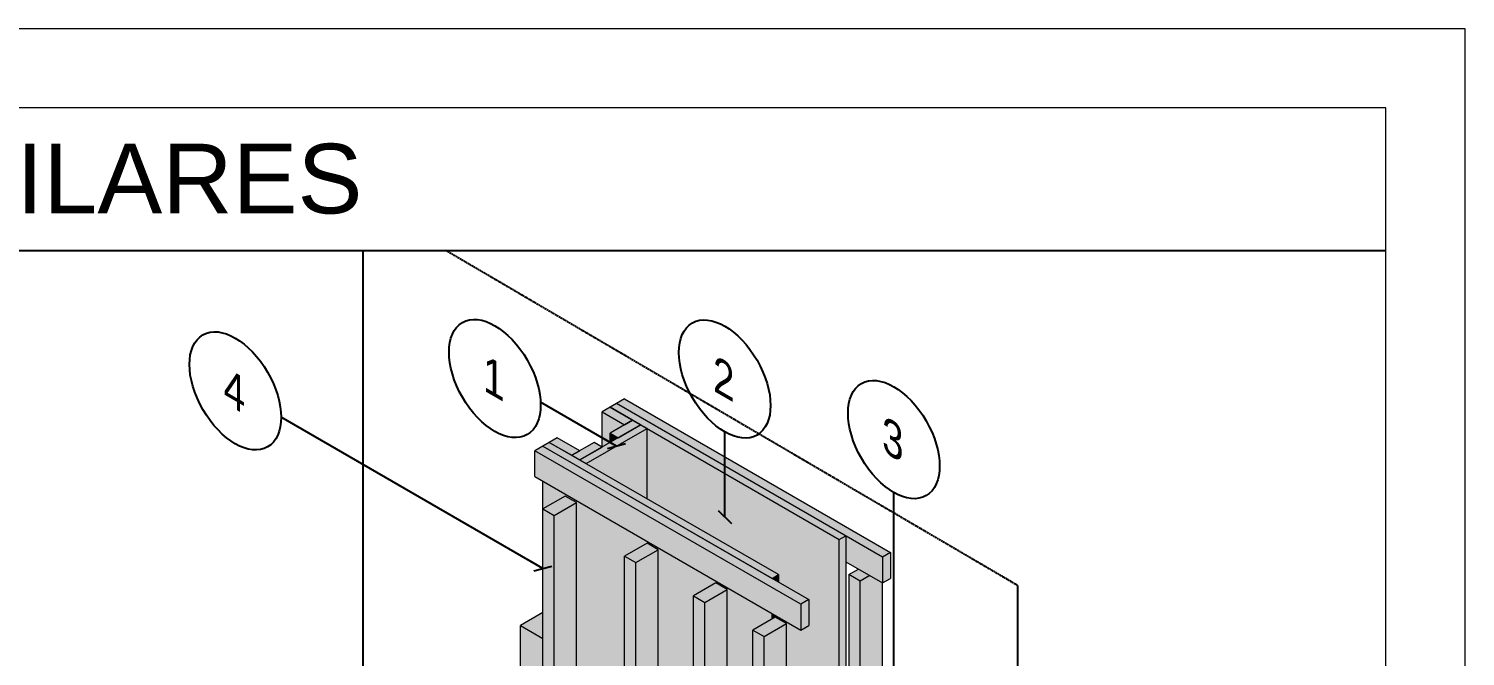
# Model space of a CAD drawing. Extents: x -23436 to 4767, y -3862 to 10024.
# Drawn here: x -14980 to -14436, y 8345 to 8582 of the extents above; entities that cross this region are included whole.
import ezdxf
from ezdxf.enums import TextEntityAlignment as Align

# ---------------------------------------------------------------- set-up
doc = ezdxf.new("R2010")
doc.units = 0
doc.linetypes.add('CABLIN', pattern=[0.35, 0.25, -0.1])
doc.layers.get('0').update_dxf_attribs({"lineweight": 13})
for name, color, linetype in [('3D.', 254, 'Continuous'), ('Hachura', 252, 'CABLIN'), ('MB Folha', 7, 'Continuous'), ('MB Logo', 254, 'Continuous'), ('Reaproveitamento', 252, 'Continuous')]:
    doc.layers.add(name, color=color, linetype=linetype)
for name, color, linetype, lineweight in [('Escora de Viga', 250, 'Continuous', 20), ('FOLHA MB', 7, 'Continuous', 13), ('Madeira', 100, 'Continuous', 13)]:
    doc.layers.add(name, color=color, linetype=linetype, lineweight=lineweight)
doc.styles.add('ARIAL', font='arial.ttf', dxfattribs={"oblique": 15, "height": 25})
doc.styles.add('RICARDO', font='arial.ttf', dxfattribs={"width": 0.8})
doc.styles.add('ROMANS', font='romans.shx')
doc.dimstyles.new('COTA SECAO', dxfattribs={"dimtxt": 7, "dimasz": 5, "dimexe": 3, "dimexo": 3, "dimgap": 2, "dimtad": 3, "dimdec": 1, "dimlfac": 0.5, "dimzin": 12, "dimdsep": 46, "dimtxsty": 'ROMANS', "dimblk": 'ARCHTICK', "dimcen": 0, "dimclrd": 4, "dimclre": 4, "dimclrt": 1, "dimadec": 1, "dimazin": 3, "dimtfac": 1, "dimtdec": 1, "dimtmove": 0, "dimatfit": 3, "dimldrblk": 'OBLIQUE', "dimfxl": 0, "dimtolj": 1, "dimtzin": 12, "dimarcsym": 0})

# ---------------------------------------------------------------- blocks, each defined once
blk = doc.blocks.new('A$C169d8357')
at = {"layer": 'FOLHA MB', "color": 1}
for points in [[(0, 1199.94), (0, 149.94), (1485.02, 149.94), (1485.02, 1199.94)], [(70, 1169.94), (70, 179.94), (1455.02, 179.94), (1455.02, 1169.94)]]:
    blk.add_lwpolyline(points, close=True, dxfattribs=at)
blk = doc.blocks.new('_ArchTick')
at = {"color": 0, "linetype": 'ByBlock', "const_width": 0.15}
blk.add_lwpolyline([(-0.5, -0.5), (0.5, 0.5)], dxfattribs=at)
blk = doc.blocks.new('_OBLIQUE')
at = {"color": 0, "linetype": 'ByBlock', "lineweight": -2}
for p, q in [((0, 0), (-1, 0)), ((-0.5, -0.5), (0.5, 0.5))]:
    blk.add_line(p, q, dxfattribs=at)

msp = doc.modelspace()

# ---------------------------------------------------------------- hatches: boundary and pattern name
at = {"layer": '3D.'}
for points in [[(-14757.418, 8440.429), (-14759.843, 8439.029), (-14673.154, 8388.979), (-14670.729, 8390.379)], [(-14745.9, 8430.979), (-14748.325, 8432.379), (-14756.812, 8427.479), (-14771.361, 8419.079), (-14768.936, 8417.679)], [(-14745.9, 8430.979), (-14768.936, 8417.679), (-14745.9, 8404.379)], [(-14696.19, 8375.679), (-14696.19, 8372.879), (-14684.672, 8366.229), (-14684.672, 8356.429), (-14687.703, 8354.679), (-14696.19, 8359.579), (-14696.19, 8358.879), (-14693.159, 8357.129), (-14693.159, 8308.129), (-14684.672, 8303.229), (-14684.672, 8292.029), (-14673.154, 8298.679), (-14673.154, 8388.979), (-14745.9, 8430.979), (-14745.9, 8404.379)], [(-14782.879, 8425.729), (-14785.304, 8424.329), (-14698.615, 8374.279), (-14696.19, 8375.679)], [(-14673.154, 8298.679), (-14670.729, 8300.079), (-14670.729, 8390.379), (-14673.154, 8388.979)], [(-14696.19, 8375.679), (-14698.615, 8374.279), (-14696.19, 8372.879)], [(-14698.615, 8360.979), (-14698.615, 8358.879), (-14697.403, 8359.579), (-14696.19, 8358.879), (-14696.19, 8359.579)]]:
    msp.add_hatch(color=256, dxfattribs=at).paths.add_polyline_path(points)
h = msp.add_hatch(color=256, dxfattribs=at)
edge = h.paths.add_edge_path()
edge.add_line((-14776.817, 8405.429), (-14772.574, 8402.979))
edge.add_line((-14772.574, 8402.979), (-14772.574, 8300.079))
edge.add_line((-14772.574, 8300.079), (-14758.631, 8292.029))
edge.add_line((-14758.631, 8292.029), (-14758.631, 8336.129))
edge.add_line((-14758.631, 8336.129), (-14754.387, 8338.579))
edge.add_line((-14754.387, 8338.579), (-14754.387, 8382.679))
edge.add_line((-14754.387, 8382.679), (-14745.9, 8387.579))
edge.add_line((-14745.9, 8387.579), (-14741.657, 8385.129))
edge.add_line((-14741.657, 8385.129), (-14741.657, 8282.229))
edge.add_line((-14741.657, 8282.229), (-14740.603, 8281.621))
edge.add_line((-14740.603, 8281.621), (-14735.674, 8284.467))
edge.add_ellipse((-14734.988, 8283.279), major_axis=(-0.686, 1.188), ratio=0.5773503, start_angle=225, end_angle=360, ccw=False)
edge.add_ellipse((-14734.988, 8283.279), major_axis=(-0.686, 1.188), ratio=0.5773503, start_angle=180, end_angle=225, ccw=False)
edge.add_line((-14734.302, 8282.091), (-14737.86, 8280.037))
edge.add_line((-14737.86, 8280.037), (-14732.563, 8276.979))
edge.add_line((-14732.563, 8276.979), (-14732.563, 8321.079))
edge.add_line((-14732.563, 8321.079), (-14728.32, 8323.529))
edge.add_line((-14728.32, 8323.529), (-14728.32, 8367.629))
edge.add_line((-14728.32, 8367.629), (-14719.833, 8372.529))
edge.add_line((-14719.833, 8372.529), (-14715.589, 8370.079))
edge.add_line((-14715.589, 8370.079), (-14715.589, 8267.179))
edge.add_line((-14715.589, 8267.179), (-14705.89, 8261.579))
edge.add_line((-14705.89, 8261.579), (-14705.89, 8354.679))
edge.add_line((-14705.89, 8354.679), (-14698.615, 8358.879))
edge.add_line((-14698.615, 8358.879), (-14698.615, 8360.979))
edge.add_line((-14698.615, 8360.979), (-14785.304, 8411.029))
edge.add_line((-14785.304, 8411.029), (-14785.304, 8400.529))
edge.add_line((-14785.304, 8400.529), (-14776.817, 8405.429))
at = {"layer": 'Reaproveitamento', "true_color": 0xf26722}
h = msp.add_hatch(color=30, dxfattribs=at)
h.dxf.hatch_style = 1
h.paths.add_polyline_path([(-14754.387, 8442.179), (-14757.418, 8440.429), (-14656.786, 8382.329), (-14653.755, 8384.079)])
h = msp.add_hatch(color=30, dxfattribs=at)
h.dxf.hatch_style = 1
h.paths.add_polyline_path([(-14759.843, 8439.029), (-14762.874, 8437.279), (-14754.387, 8432.379), (-14751.356, 8434.129)])
h = msp.add_hatch(color=30, dxfattribs=at)
h.dxf.hatch_style = 1
h.paths.add_polyline_path([(-14762.874, 8437.279), (-14762.874, 8423.979), (-14759.843, 8425.729), (-14759.843, 8429.229), (-14754.387, 8432.379)])
h = msp.add_hatch(color=30, dxfattribs=at)
h.dxf.hatch_style = 1
h.paths.add_polyline_path([(-14748.325, 8432.379), (-14751.356, 8434.129), (-14759.843, 8429.229), (-14756.812, 8427.479)])
h = msp.add_hatch(color=30, dxfattribs=at)
h.dxf.hatch_style = 1
h.paths.add_polyline_path([(-14759.843, 8429.229), (-14759.843, 8425.729), (-14756.812, 8427.479)])
h = msp.add_hatch(color=30, dxfattribs=at)
h.dxf.hatch_style = 1
h.paths.add_polyline_path([(-14785.304, 8424.329), (-14788.335, 8422.579), (-14687.703, 8364.479), (-14684.672, 8366.229)])
h = msp.add_hatch(color=30, dxfattribs=at)
h.dxf.hatch_style = 1
h.paths.add_polyline_path([(-14779.848, 8427.479), (-14782.879, 8425.729), (-14774.392, 8420.829), (-14771.361, 8422.579)])
h = msp.add_hatch(color=30, dxfattribs=at)
h.dxf.hatch_style = 1
h.paths.add_polyline_path([(-14762.874, 8423.979), (-14765.905, 8425.729), (-14774.392, 8420.829), (-14771.361, 8419.079)])
h = msp.add_hatch(color=30, dxfattribs=at)
h.dxf.hatch_style = 1
h.paths.add_polyline_path([(-14788.335, 8422.579), (-14788.335, 8412.779), (-14687.703, 8354.679), (-14687.703, 8364.479)])
h = msp.add_hatch(color=30, dxfattribs=at)
h.dxf.hatch_style = 1
h.paths.add_polyline_path([(-14772.574, 8402.979), (-14776.817, 8405.429), (-14785.304, 8400.529), (-14781.061, 8398.079)])
h = msp.add_hatch(color=30, dxfattribs=at)
h.dxf.hatch_style = 1
h.paths.add_polyline_path([(-14772.574, 8402.979), (-14781.061, 8398.079), (-14781.061, 8304.979), (-14772.574, 8300.079)])
h = msp.add_hatch(color=30, dxfattribs=at)
h.dxf.hatch_style = 1
h.paths.add_polyline_path([(-14781.061, 8398.079), (-14785.304, 8400.529), (-14785.304, 8307.429), (-14781.061, 8304.979)])
h = msp.add_hatch(color=30, dxfattribs=at)
h.dxf.hatch_style = 1
h.paths.add_polyline_path([(-14741.657, 8385.129), (-14745.9, 8387.579), (-14754.387, 8382.679), (-14750.144, 8380.229)])
h = msp.add_hatch(color=30, dxfattribs=at)
h.dxf.hatch_style = 1
h.paths.add_polyline_path([(-14656.786, 8382.329), (-14670.729, 8390.379), (-14670.729, 8380.579), (-14656.786, 8372.529)])
h = msp.add_hatch(color=30, dxfattribs=at)
h.dxf.hatch_style = 1
h.paths.add_polyline_path([(-14750.144, 8380.229), (-14754.387, 8382.679), (-14754.387, 8289.579), (-14750.144, 8287.129)])
h = msp.add_hatch(color=30, dxfattribs=at)
h.dxf.hatch_style = 1
h.paths.add_polyline_path([(-14741.657, 8385.129), (-14750.144, 8380.229), (-14750.144, 8287.129), (-14741.657, 8282.229)])
h = msp.add_hatch(color=30, dxfattribs=at)
h.dxf.hatch_style = 1
h.paths.add_polyline_path([(-14653.755, 8384.079), (-14656.786, 8382.329), (-14656.786, 8372.529), (-14653.755, 8374.279)])
h = msp.add_hatch(color=30, dxfattribs=at)
h.dxf.hatch_style = 1
h.paths.add_polyline_path([(-14665.879, 8377.779), (-14669.517, 8375.679), (-14665.273, 8373.229), (-14661.636, 8375.329)])
h = msp.add_hatch(color=30, dxfattribs=at)
h.dxf.hatch_style = 1
h.paths.add_polyline_path([(-14665.273, 8373.229), (-14669.517, 8375.679), (-14669.517, 8299.379), (-14665.273, 8296.929)])
h = msp.add_hatch(color=30, dxfattribs=at)
h.dxf.hatch_style = 1
h.paths.add_polyline_path([(-14656.786, 8372.529), (-14661.636, 8375.329), (-14665.273, 8373.229), (-14665.273, 8324.229), (-14656.786, 8329.129)])
h = msp.add_hatch(color=30, dxfattribs=at)
h.dxf.hatch_style = 1
h.paths.add_polyline_path([(-14715.589, 8370.079), (-14719.833, 8372.529), (-14728.32, 8367.629), (-14724.076, 8365.179)])
h = msp.add_hatch(color=30, dxfattribs=at)
h.dxf.hatch_style = 1
h.paths.add_polyline_path([(-14715.589, 8370.079), (-14724.076, 8365.179), (-14724.076, 8272.079), (-14715.589, 8267.179)])
h = msp.add_hatch(color=30, dxfattribs=at)
h.dxf.hatch_style = 1
h.paths.add_polyline_path([(-14724.076, 8365.179), (-14728.32, 8367.629), (-14728.32, 8274.529), (-14724.076, 8272.079)])
h = msp.add_hatch(color=30, dxfattribs=at)
h.dxf.hatch_style = 1
h.paths.add_polyline_path([(-14684.672, 8366.229), (-14687.703, 8364.479), (-14687.703, 8354.679), (-14684.672, 8356.429)])
h = msp.add_hatch(color=30, dxfattribs=at)
h.dxf.hatch_style = 1
h.paths.add_polyline_path([(-14785.304, 8361.329), (-14793.791, 8356.429), (-14785.304, 8351.529)])
h = msp.add_hatch(color=30, dxfattribs=at)
h.dxf.hatch_style = 1
h.paths.add_polyline_path([(-14693.159, 8357.129), (-14697.403, 8359.579), (-14705.89, 8354.679), (-14701.646, 8352.229)])
h = msp.add_hatch(color=30, dxfattribs=at)
h.dxf.hatch_style = 1
h.paths.add_polyline_path([(-14785.304, 8351.529), (-14793.791, 8356.429), (-14793.791, 8312.329), (-14785.304, 8307.429)])
h = msp.add_hatch(color=30, dxfattribs=at)
h.dxf.hatch_style = 1
h.paths.add_polyline_path([(-14701.646, 8352.229), (-14705.89, 8354.679), (-14705.89, 8261.579), (-14701.646, 8259.129)])
h = msp.add_hatch(color=30, dxfattribs=at)
h.dxf.hatch_style = 1
h.paths.add_polyline_path([(-14693.159, 8357.129), (-14701.646, 8352.229), (-14701.646, 8303.229), (-14693.159, 8308.129)])

# ---------------------------------------------------------------- linework, layer by layer
at = {"layer": 'Escora de Viga', "extrusion": (-1e-16, 0.816497, 0.57735)}
for p, q in [((-14757.418, 8440.429), (-14759.843, 8439.029)), ((-14670.729, 8390.379), (-14757.418, 8440.429)), ((-14751.356, 8434.129), (-14759.843, 8439.029)), ((-14759.843, 8439.029), (-14673.154, 8388.979)), ((-14748.325, 8432.379), (-14771.361, 8419.079)), ((-14768.936, 8417.679), (-14745.9, 8430.979)), ((-14756.812, 8427.479), (-14748.325, 8432.379)), ((-14754.387, 8432.379), (-14751.356, 8434.129)), ((-14748.325, 8432.379), (-14751.356, 8434.129)), ((-14745.9, 8430.979), (-14748.325, 8432.379)), ((-14745.9, 8404.379), (-14745.9, 8430.979)), ((-14782.879, 8425.729), (-14785.304, 8424.329)), ((-14785.304, 8424.329), (-14698.615, 8374.279)), ((-14782.879, 8425.729), (-14774.392, 8420.829)), ((-14696.19, 8375.679), (-14782.879, 8425.729)), ((-14771.361, 8419.079), (-14762.874, 8423.979)), ((-14774.392, 8420.829), (-14771.361, 8419.079)), ((-14771.361, 8419.079), (-14768.936, 8417.679)), ((-14785.304, 8400.529), (-14785.304, 8411.029)), ((-14673.154, 8388.979), (-14670.729, 8390.379)), ((-14673.154, 8298.679), (-14673.154, 8388.979)), ((-14670.729, 8390.379), (-14670.729, 8300.079)), ((-14698.615, 8374.279), (-14696.19, 8375.679)), ((-14696.19, 8375.679), (-14696.19, 8372.879)), ((-14698.615, 8358.879), (-14698.615, 8360.979)), ((-14696.19, 8359.579), (-14696.19, 8358.879))]:
    msp.add_line(p, q, dxfattribs=at)
at = {"layer": 'Hachura'}
for p, q in [((-14853.437, 8498.372), (-14853.437, 8267.562)), ((-14605.709, 8371.556), (-14822.113, 8498.372)), ((-14605.709, 8371.556), (-14605.709, 8122.39))]:
    msp.add_line(p, q, dxfattribs=at)
at = {"layer": 'Madeira', "color": 250, "extrusion": (-1e-16, 0.816497, 0.57735)}
for p, q in [((-14754.387, 8442.179), (-14757.418, 8440.429)), ((-14656.786, 8382.329), (-14757.418, 8440.429)), ((-14754.387, 8442.179), (-14653.755, 8384.079)), ((-14759.843, 8439.029), (-14762.874, 8437.279)), ((-14762.874, 8423.979), (-14762.874, 8437.279)), ((-14762.874, 8437.279), (-14754.387, 8432.379)), ((-14751.356, 8434.129), (-14759.843, 8429.229)), ((-14759.843, 8425.729), (-14759.843, 8429.229)), ((-14759.843, 8429.229), (-14756.812, 8427.479)), ((-14785.304, 8424.329), (-14788.335, 8422.579)), ((-14785.304, 8424.329), (-14684.672, 8366.229)), ((-14779.848, 8427.479), (-14782.879, 8425.729)), ((-14771.361, 8422.579), (-14779.848, 8427.479)), ((-14765.905, 8425.729), (-14774.392, 8420.829)), ((-14762.874, 8423.979), (-14765.905, 8425.729)), ((-14788.335, 8412.779), (-14788.335, 8422.579)), ((-14687.703, 8364.479), (-14788.335, 8422.579)), ((-14774.392, 8420.829), (-14771.361, 8422.579)), ((-14788.335, 8412.779), (-14687.703, 8354.679)), ((-14776.817, 8405.429), (-14785.304, 8400.529)), ((-14781.061, 8398.079), (-14772.574, 8402.979)), ((-14772.574, 8402.979), (-14776.817, 8405.429)), ((-14772.574, 8300.079), (-14772.574, 8402.979)), ((-14785.304, 8307.429), (-14785.304, 8400.529)), ((-14785.304, 8400.529), (-14781.061, 8398.079)), ((-14781.061, 8304.979), (-14781.061, 8398.079)), ((-14745.9, 8387.579), (-14754.387, 8382.679)), ((-14741.657, 8385.129), (-14745.9, 8387.579)), ((-14754.387, 8289.579), (-14754.387, 8382.679)), ((-14754.387, 8382.679), (-14750.144, 8380.229)), ((-14750.144, 8380.229), (-14741.657, 8385.129)), ((-14750.144, 8287.129), (-14750.144, 8380.229)), ((-14741.657, 8282.229), (-14741.657, 8385.129)), ((-14670.729, 8380.579), (-14656.786, 8372.529)), ((-14653.755, 8384.079), (-14656.786, 8382.329)), ((-14656.786, 8382.329), (-14656.786, 8372.529)), ((-14653.755, 8384.079), (-14653.755, 8374.279)), ((-14669.517, 8375.679), (-14665.879, 8377.779)), ((-14665.273, 8373.229), (-14669.517, 8375.679)), ((-14669.517, 8375.679), (-14669.517, 8299.379)), ((-14661.636, 8375.329), (-14665.273, 8373.229)), ((-14719.833, 8372.529), (-14728.32, 8367.629)), ((-14724.076, 8365.179), (-14715.589, 8370.079)), ((-14715.589, 8370.079), (-14719.833, 8372.529)), ((-14715.589, 8267.179), (-14715.589, 8370.079)), ((-14665.273, 8296.929), (-14665.273, 8373.229)), ((-14656.786, 8372.529), (-14653.755, 8374.279)), ((-14656.786, 8329.129), (-14656.786, 8372.529)), ((-14728.32, 8274.529), (-14728.32, 8367.629)), ((-14728.32, 8367.629), (-14724.076, 8365.179)), ((-14724.076, 8272.079), (-14724.076, 8365.179)), ((-14684.672, 8366.229), (-14687.703, 8364.479)), ((-14687.703, 8364.479), (-14687.703, 8354.679)), ((-14684.672, 8366.229), (-14684.672, 8356.429)), ((-14785.304, 8361.329), (-14793.791, 8356.429)), ((-14697.403, 8359.579), (-14705.89, 8354.679)), ((-14693.159, 8357.129), (-14697.403, 8359.579)), ((-14793.791, 8312.329), (-14793.791, 8356.429)), ((-14793.791, 8356.429), (-14785.304, 8351.529)), ((-14705.89, 8261.579), (-14705.89, 8354.679)), ((-14705.89, 8354.679), (-14701.646, 8352.229)), ((-14701.646, 8352.229), (-14693.159, 8357.129)), ((-14693.159, 8308.129), (-14693.159, 8357.129)), ((-14687.703, 8354.679), (-14684.672, 8356.429)), ((-14785.304, 8307.429), (-14785.304, 8351.529)), ((-14701.646, 8259.129), (-14701.646, 8352.229))]:
    msp.add_line(p, q, dxfattribs=at)
at = {"layer": 'MB Folha', "color": 0}
msp.add_line((-15851.397, 8498.372), (-14466.397, 8498.372), dxfattribs=at)
at = {"layer": 'MB Folha', "color": 1}
for centre in [(-14803.488, 8449.89), (-14716.499, 8449.708), (-14901.666, 8445.211), (-14652.543, 8426.789)]:
    msp.add_ellipse(centre, major_axis=(12.247, -21.213), ratio=0.5773503, dxfattribs=at)

# ---------------------------------------------------------------- block references
at = {"layer": 'MB Logo'}
msp.add_blockref('A$C169d8357', (-15921.377, 7382.321), dxfattribs=at)

# ---------------------------------------------------------------- texts
at = {"layer": 'MB Folha', "style": 'RICARDO'}
msp.add_text('DETALHES DE MONTAGEM DOS PILARES', height=26.35776, dxfattribs=at).set_placement((-15592.11, 8512.366))
at = {"layer": 'MB Folha', "style": 'ARIAL', "oblique": 330}
for s, p in [('1', (-14800.854, 8448.369)), ('2', (-14713.865, 8448.187)), ('4', (-14899.033, 8443.69)), ('3', (-14649.909, 8425.268))]:
    msp.add_text(s, height=12, rotation=330, dxfattribs=at).set_placement(p, align=Align.MIDDLE_CENTER)

# ---------------------------------------------------------------- leaders
for points in [[(-14716.499, 8397.504), (-14716.499, 8429.708)], [(-14652.543, 8326.679), (-14652.543, 8406.789)]]:
    msp.add_leader(points, dimstyle='COTA SECAO')
at = {"layer": 'MB Folha'}
for points in [[(-14757.418, 8424.329), (-14786.191, 8440.941)], [(-14785.304, 8378.029), (-14884.346, 8435.211)]]:
    msp.add_leader(points, dimstyle='COTA SECAO', dxfattribs=at)

doc.saveas('drawing.dxf')
